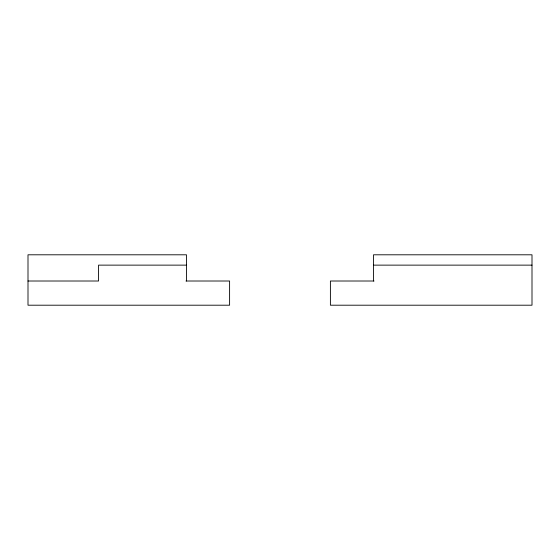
<?xml version="1.0" encoding="UTF-8"?>
<svg xmlns="http://www.w3.org/2000/svg" width="560" height="560" viewBox="0 0 560 560"><rect width="100%" height="100%" fill="white"/><g stroke="black" fill="none" stroke-linecap="round" stroke-linejoin="round"><path stroke-width="0.84" d="M186.494 265.132L98.56 265.132L98.56 281.008L28 281.008M373.506 265.132L532 265.132M185.962 281.008L229.6 281.008L229.6 305.2L28 305.2L28 254.8L186.494 254.8L186.494 281.008M374.038 281.008L330.4 281.008L330.4 305.2L532 305.2L532 254.8L373.506 254.8L373.506 281.008"/></g></svg>
